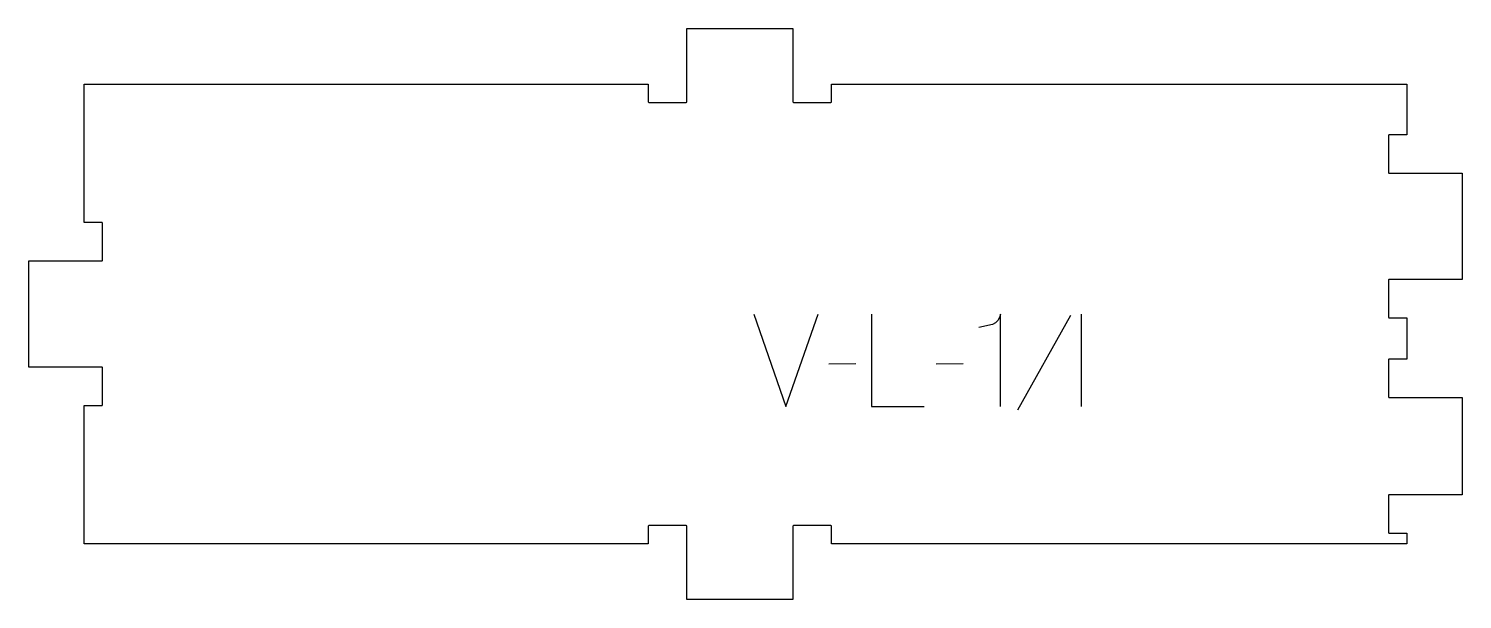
# Model space of a CAD drawing. Header units: millimetres. Extents: x -234 to 231, y -93 to 93.
import ezdxf

# ---------------------------------------------------------------- set-up
doc = ezdxf.new("R2010")
doc.units = ezdxf.units.MM
doc.layers.add('1_ANYTOOL_1MMDEEP_LABELS_S', color=2, linetype='Continuous', true_color=0xffff00)
doc.layers.add('4_ANYTOOL_CUTTHROUGH_OUTSI', color=5, linetype='Continuous', true_color=0x0000ff)

msp = doc.modelspace()

# ---------------------------------------------------------------- linework, layer by layer
at = {"layer": '1_ANYTOOL_1MMDEEP_LABELS_S'}
for p, q in [((107.66, 0), (107.66, -30)), ((104.14, -0.47), (86.96, -31.24)), ((34.41, -16.11), (25.63, -16.2)), ((69.3, -16.11), (60.51, -16.2))]:
    msp.add_line(p, q, dxfattribs=at)
for points in [[(1.29, 0), (11.66, -30), (22.2, 0)], [(39.56, 0), (39.56, -30), (56.66, -30)], [(81.43, -30), (81.43, 0.04), (81.15, -1.09), (80.62, -2.04), (79.85, -2.8), (78.81, -3.39), (74.44, -4.33)]]:
    msp.add_lwpolyline(points, dxfattribs=at)
at = {"layer": '4_ANYTOOL_CUTTHROUGH_OUTSI'}
msp.add_lwpolyline([(213.47, -74.68), (26.52, -74.68), (26.52, -68.93, 0.414214), (26.27, -68.68), (14.27, -68.68, 0.414214), (14.02, -68.93), (14.02, -92.68), (-20.48, -92.68), (-20.48, -68.93, 0.414214), (-20.73, -68.68), (-32.73, -68.68, 0.414214), (-32.98, -68.93), (-32.98, -74.68), (-216.29, -74.68), (-216.29, -29.68), (-210.54, -29.68, 0.414214), (-210.29, -29.43), (-210.29, -17.43, 0.414214), (-210.54, -17.18), (-234.29, -17.18), (-234.29, 17.32), (-210.54, 17.32, 0.414214), (-210.29, 17.57), (-210.29, 29.57, 0.414214), (-210.54, 29.82), (-216.29, 29.82), (-216.29, 74.82), (-32.98, 74.82), (-32.98, 69.07, 0.414214), (-32.73, 68.82), (-20.73, 68.82, 0.414214), (-20.48, 69.07), (-20.48, 92.82), (14.02, 92.82), (14.02, 69.07, 0.414214), (14.27, 68.82), (26.27, 68.82, 0.414214), (26.52, 69.07), (26.52, 74.82), (213.47, 74.82), (213.47, 58.32), (207.72, 58.32, 0.414214), (207.47, 58.07), (207.47, 46.07, 0.414214), (207.72, 45.82), (231.47, 45.82), (231.47, 11.32), (207.72, 11.32, 0.414214), (207.47, 11.07), (207.47, -0.93, 0.414214), (207.72, -1.18), (213.47, -1.18), (213.47, -14.59), (207.72, -14.59, 0.414214), (207.47, -14.84), (207.47, -26.84, 0.414214), (207.72, -27.09), (231.47, -27.09), (231.47, -58.68), (207.72, -58.68, 0.414214), (207.47, -58.93), (207.47, -70.93, 0.414214), (207.72, -71.18), (213.47, -71.18)], format="xyb", close=True, dxfattribs=at)

doc.saveas('drawing.dxf')
